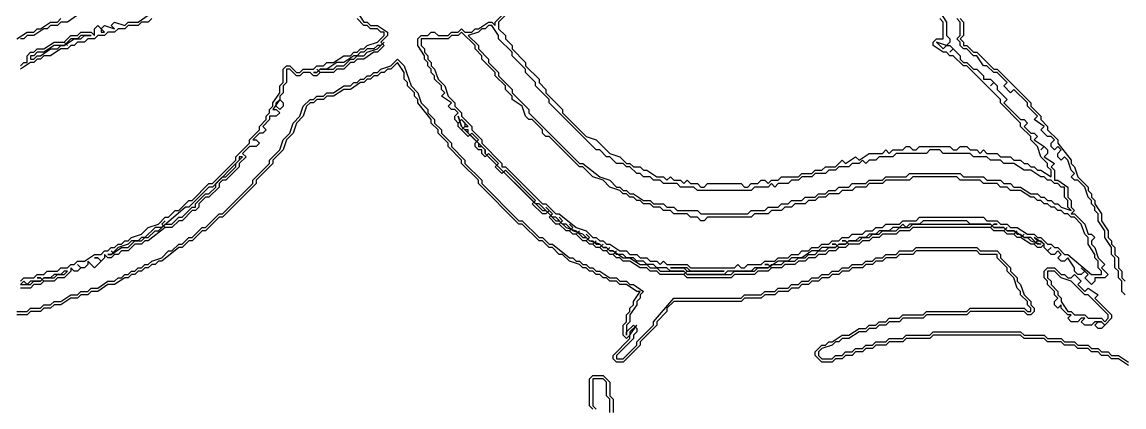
# Model space of a CAD drawing. Header units: millimetres. Extents: x 2 to 58.7, y 4.1 to 84.
# Drawn here: x 19.91 to 39.73, y 36.28 to 43.21 of the extents above; entities that cross this region are included whole.
import ezdxf

# ---------------------------------------------------------------- set-up
doc = ezdxf.new("R2010")
doc.units = ezdxf.units.MM
for name, color, linetype, true_color in [('FILL_BLUE', 5, 'Continuous', 0x196fc6), ('FILL_HAIR', 4, 'Continuous', 0x905530), ('FILL_WHITE', 3, 'Continuous', 0xf5f3f0), ('RAISED_METAL', 6, 'Continuous', 0xa7a7a7)]:
    doc.layers.add(name, color=color, linetype=linetype, true_color=true_color)

msp = doc.modelspace()

# ---------------------------------------------------------------- linework, layer by layer
at = {"layer": 'FILL_BLUE'}
for points in [[(19.877, 38.545), (19.937, 38.606), (20.119, 38.606), (20.18, 38.667), (20.301, 38.667), (20.361, 38.727), (20.543, 38.727), (20.604, 38.788), (20.725, 38.788), (20.786, 38.848), (20.846, 38.848), (20.907, 38.909), (21.028, 38.909), (21.21, 39.03), (21.331, 39.03), (21.392, 39.091), (21.452, 39.091), (21.513, 39.152), (21.573, 39.152), (21.634, 39.212), (21.695, 39.212), (21.755, 39.273), (21.816, 39.273), (21.876, 39.333), (22.058, 39.394), (22.179, 39.515), (22.361, 39.576), (22.482, 39.697), (22.543, 39.697), (22.664, 39.818), (22.725, 39.818), (22.907, 40), (22.967, 40), (23.27, 40.303), (23.331, 40.303), (23.755, 40.727), (23.755, 40.788), (23.997, 41.03), (23.997, 41.091), (24.179, 41.273), (24.179, 41.333), (24.3, 41.455), (24.3, 41.515), (24.361, 41.576), (24.361, 41.636), (24.421, 41.697), (24.421, 41.758), (24.543, 41.939), (24.543, 42.061), (24.603, 42.121), (24.603, 42.364), (24.664, 42.424), (24.724, 42.424), (24.846, 42.303), (24.906, 42.303), (24.967, 42.364), (25.149, 42.364), (25.209, 42.424), (25.33, 42.424), (25.391, 42.485), (25.512, 42.485), (25.694, 42.606), (25.815, 42.606), (25.876, 42.667), (25.936, 42.667), (25.997, 42.727), (26.058, 42.727), (26.118, 42.788), (26.3, 42.848), (26.421, 42.97), (26.421, 43.03), (26.361, 43.03), (26.3, 43.091), (26.179, 43.091), (26.118, 43.152), (26.058, 43.152), (25.936, 43.273)], [(22.24, 43.273), (22.179, 43.212), (22.058, 43.212), (21.998, 43.152), (21.816, 43.152), (21.755, 43.091), (21.634, 43.091), (21.573, 43.03), (21.452, 43.03), (21.392, 42.97), (21.27, 42.97), (21.21, 42.909), (21.089, 42.909), (21.028, 42.848), (20.907, 42.848), (20.846, 42.788), (20.786, 42.788), (20.725, 42.727), (20.604, 42.727), (20.422, 42.606), (20.301, 42.606), (20.24, 42.545), (20.18, 42.545), (20.119, 42.485), (20.058, 42.485), (19.877, 42.364)], [(28.603, 43.333), (28.482, 43.212), (28.482, 43.091), (28.603, 42.97), (28.603, 42.909), (28.724, 42.788), (28.724, 42.727), (28.966, 42.485), (28.966, 42.424), (29.209, 42.182), (29.209, 42.121), (29.33, 42), (29.33, 41.939), (29.633, 41.636), (29.633, 41.576), (30.057, 41.152), (30.239, 41.091), (30.481, 40.848), (30.663, 40.788), (30.784, 40.667), (30.845, 40.667), (30.906, 40.606), (31.027, 40.606), (31.087, 40.545), (31.148, 40.545), (31.33, 40.424), (31.451, 40.424), (31.511, 40.364), (31.572, 40.424), (31.633, 40.364), (31.754, 40.364), (31.814, 40.303), (31.875, 40.364), (31.936, 40.303), (32.057, 40.303), (32.117, 40.242), (32.178, 40.242), (32.239, 40.303), (32.845, 40.303), (32.905, 40.242), (32.966, 40.242), (33.026, 40.303), (33.148, 40.303), (33.208, 40.364), (33.269, 40.364), (33.329, 40.303), (33.39, 40.364), (33.511, 40.364), (33.572, 40.424), (33.875, 40.424), (33.935, 40.485), (34.117, 40.485), (34.178, 40.545), (34.299, 40.545), (34.36, 40.606), (34.541, 40.606), (34.663, 40.727), (34.723, 40.667), (34.905, 40.788), (34.966, 40.727), (35.147, 40.848), (35.39, 40.848), (35.45, 40.909), (35.511, 40.848), (35.572, 40.909), (35.753, 40.909), (35.814, 40.97), (35.875, 40.97), (35.935, 40.909), (35.996, 40.909), (36.056, 40.97), (36.602, 40.97), (36.662, 40.909), (36.723, 40.909), (36.784, 40.97), (36.905, 40.97), (36.965, 40.909), (37.087, 40.909), (37.147, 40.848), (37.208, 40.909), (37.268, 40.848), (37.45, 40.848), (37.511, 40.788), (37.693, 40.788), (37.753, 40.727), (37.874, 40.727), (37.935, 40.667), (37.996, 40.667), (38.056, 40.606), (38.117, 40.606), (38.177, 40.545), (38.238, 40.545), (38.42, 40.424), (38.42, 40.545), (38.359, 40.606), (38.359, 40.667), (38.238, 40.788), (38.177, 40.97), (38.056, 41.091), (38.056, 41.152), (37.874, 41.333), (37.874, 41.394), (37.511, 41.758), (37.511, 41.818), (36.905, 42.424), (36.844, 42.424), (36.662, 42.606), (36.602, 42.606), (36.541, 42.667), (36.481, 42.667), (36.299, 42.788), (36.299, 42.848), (36.359, 42.909), (36.481, 42.909), (36.481, 43.212), (36.42, 43.273)]]:
    msp.add_lwpolyline(points, dxfattribs=at)
for points in [[(27.088, 42.909), (27.088, 42.788), (27.148, 42.727), (27.148, 42.667), (27.209, 42.606), (27.209, 42.545), (27.27, 42.485), (27.27, 42.424), (27.33, 42.364), (27.391, 42.182), (27.512, 42.061), (27.573, 41.879), (27.694, 41.758), (27.694, 41.697), (27.815, 41.576), (27.815, 41.515), (27.997, 41.333), (27.997, 41.273), (28.179, 41.091), (28.179, 41.03), (28.542, 40.667), (28.542, 40.606), (28.603, 40.606), (29.269, 39.939), (29.33, 39.939), (29.512, 39.758), (29.572, 39.758), (29.875, 39.515), (30.057, 39.455), (30.178, 39.333), (30.239, 39.333), (30.3, 39.273), (30.36, 39.273), (30.421, 39.212), (30.481, 39.212), (30.663, 39.091), (30.784, 39.091), (30.845, 39.03), (30.966, 39.03), (31.027, 38.97), (31.148, 38.97), (31.209, 38.909), (31.33, 38.909), (31.39, 38.848), (31.451, 38.909), (31.511, 38.848), (31.875, 38.848), (31.936, 38.788), (32.723, 38.788), (32.784, 38.848), (32.845, 38.788), (32.905, 38.788), (32.966, 38.848), (33.208, 38.848), (33.269, 38.909), (33.451, 38.909), (33.511, 38.97), (33.693, 38.97), (33.754, 39.03), (33.875, 39.03), (33.935, 39.091), (34.057, 39.091), (34.117, 39.152), (34.238, 39.152), (34.299, 39.212), (34.42, 39.212), (34.481, 39.273), (34.602, 39.273), (34.663, 39.333), (34.784, 39.333), (34.844, 39.394), (35.026, 39.394), (35.087, 39.455), (35.208, 39.455), (35.269, 39.515), (35.39, 39.515), (35.45, 39.576), (35.693, 39.576), (35.753, 39.636), (35.996, 39.636), (36.056, 39.697), (37.208, 39.697), (37.268, 39.636), (37.45, 39.636), (37.511, 39.576), (37.632, 39.576), (37.693, 39.515), (37.814, 39.515), (37.996, 39.394), (38.117, 39.394), (38.177, 39.333), (38.238, 39.333), (38.359, 39.212), (38.42, 39.212), (38.48, 39.152), (38.541, 39.152), (38.662, 39.03), (38.723, 39.03), (39.147, 38.667), (39.329, 38.667), (39.329, 38.727), (39.268, 38.788), (39.268, 38.909), (39.207, 38.97), (39.207, 39.03), (39.086, 39.212), (39.086, 39.333), (39.026, 39.394), (38.965, 39.576), (38.844, 39.697), (38.783, 39.697), (38.723, 39.758), (38.662, 39.758), (38.601, 39.818), (38.541, 39.818), (38.48, 39.879), (38.42, 39.879), (38.359, 39.939), (38.299, 39.939), (38.238, 40), (38.177, 40), (38.117, 40.061), (38.056, 40.061), (37.874, 40.182), (37.693, 40.182), (37.632, 40.242), (37.511, 40.242), (37.45, 40.303), (37.208, 40.303), (37.147, 40.364), (36.784, 40.364), (36.723, 40.424), (35.935, 40.424), (35.875, 40.364), (35.45, 40.364), (35.39, 40.303), (35.147, 40.303), (35.087, 40.242), (34.905, 40.242), (34.844, 40.182), (34.663, 40.182), (34.602, 40.121), (34.42, 40.121), (34.36, 40.061), (34.238, 40.061), (34.178, 40), (34.057, 40), (33.996, 39.939), (33.814, 39.939), (33.754, 39.879), (33.632, 39.879), (33.572, 39.818), (33.39, 39.818), (33.329, 39.758), (33.087, 39.758), (33.026, 39.697), (32.239, 39.697), (32.178, 39.636), (32.117, 39.636), (32.057, 39.697), (31.936, 39.697), (31.875, 39.758), (31.633, 39.758), (31.572, 39.818), (31.451, 39.818), (31.39, 39.879), (31.269, 39.879), (31.209, 39.939), (31.087, 39.939), (31.027, 40), (30.966, 40), (30.906, 40.061), (30.845, 40.061), (30.784, 40.121), (30.724, 40.121), (30.663, 40.182), (30.481, 40.242), (30.36, 40.364), (30.178, 40.424), (29.997, 40.606), (29.936, 40.606), (29.391, 41.152), (29.33, 41.152), (29.269, 41.212), (29.269, 41.273), (29.088, 41.455), (29.027, 41.455), (28.966, 41.515), (28.906, 41.697), (28.724, 41.818), (28.724, 41.879), (28.603, 42), (28.603, 42.061), (28.421, 42.242), (28.421, 42.303), (28.179, 42.545), (28.179, 42.606), (28.057, 42.727), (28.057, 42.788), (27.815, 43.03), (27.754, 42.97), (27.633, 42.97), (27.573, 42.909)], [(38.359, 38.727), (38.359, 38.606), (38.42, 38.545), (38.42, 38.485), (38.541, 38.364), (38.541, 38.303), (38.601, 38.242), (38.601, 38.182), (38.723, 38), (38.783, 38), (38.844, 37.939), (39.026, 37.939), (39.086, 37.879), (39.329, 37.879), (39.389, 37.818), (39.45, 37.879), (39.45, 37.939), (39.086, 38.303), (39.026, 38.303), (38.783, 38.545), (38.601, 38.606), (38.48, 38.727)]]:
    msp.add_lwpolyline(points, close=True, dxfattribs=at)
at = {"layer": 'FILL_HAIR'}
msp.add_lwpolyline([(36.784, 43.273), (36.844, 43.212), (36.844, 42.97), (36.784, 42.909), (36.844, 42.848), (36.844, 42.788), (36.905, 42.788), (37.026, 42.667), (37.087, 42.667), (37.39, 42.364), (37.45, 42.364), (38.056, 41.758), (38.056, 41.697), (38.238, 41.515), (38.238, 41.455), (38.359, 41.333), (38.359, 41.273), (38.541, 41.091), (38.541, 41.03), (38.783, 40.727), (38.783, 40.667), (38.844, 40.606), (38.904, 40.424), (39.086, 40.242), (39.086, 40.182), (39.147, 40.121), (39.147, 40.061), (39.207, 40), (39.207, 39.939), (39.329, 39.758), (39.329, 39.636), (39.45, 39.455), (39.45, 39.333), (39.51, 39.273), (39.51, 39.212), (39.571, 39.152), (39.571, 39.03), (39.632, 38.97), (39.632, 38.788), (39.692, 38.727), (39.692, 38.606), (39.753, 38.545)], dxfattribs=at)
at = {"layer": 'FILL_WHITE'}
for points in [[(19.816, 42.909), (19.998, 43.03), (20.119, 43.03), (20.18, 43.091), (20.24, 43.091), (20.422, 43.212), (20.543, 43.212), (20.604, 43.273)], [(39.813, 37.03), (39.632, 37.152), (39.51, 37.152), (39.45, 37.212), (39.329, 37.212), (39.268, 37.273), (39.147, 37.273), (39.086, 37.333), (38.904, 37.333), (38.844, 37.394), (38.662, 37.394), (38.601, 37.455), (38.359, 37.455), (38.299, 37.515), (37.935, 37.515), (37.874, 37.576), (36.299, 37.576), (36.238, 37.515), (35.814, 37.515), (35.753, 37.455), (35.511, 37.455), (35.45, 37.394), (35.269, 37.394), (35.208, 37.333), (35.087, 37.333), (35.026, 37.273), (34.905, 37.273), (34.844, 37.212), (34.723, 37.212), (34.663, 37.152), (34.541, 37.152), (34.481, 37.091), (34.299, 37.091), (34.178, 37.212), (34.178, 37.273), (34.299, 37.394), (34.36, 37.394), (34.42, 37.455), (34.481, 37.455), (34.663, 37.576), (34.784, 37.576), (34.966, 37.697), (35.087, 37.697), (35.147, 37.758), (35.269, 37.758), (35.329, 37.818), (35.45, 37.818), (35.511, 37.879), (35.693, 37.879), (35.753, 37.939), (36.117, 37.939), (36.178, 38), (36.905, 38), (36.965, 38.061), (37.935, 38.061), (37.996, 38), (38.056, 38), (38.056, 38.061), (37.996, 38.121), (37.996, 38.182), (37.874, 38.303), (37.874, 38.364), (37.814, 38.424), (37.753, 38.606), (37.632, 38.727), (37.632, 38.788), (37.45, 38.97), (37.45, 39.03), (37.147, 39.03), (37.087, 39.091), (35.996, 39.091), (35.935, 39.03), (35.693, 39.03), (35.632, 38.97), (35.45, 38.97), (35.39, 38.909), (35.269, 38.909), (35.208, 38.848), (35.087, 38.848), (35.026, 38.788), (34.844, 38.788), (34.784, 38.727), (34.663, 38.727), (34.602, 38.667), (34.481, 38.667), (34.42, 38.606), (34.299, 38.606), (34.238, 38.545), (34.117, 38.545), (34.057, 38.485), (33.935, 38.485), (33.875, 38.424), (33.754, 38.424), (33.693, 38.364), (33.511, 38.364), (33.451, 38.303), (33.269, 38.303), (33.208, 38.242), (32.905, 38.242), (32.845, 38.182), (31.633, 38.182), (31.511, 38.061), (31.511, 38), (31.33, 37.818), (31.33, 37.758), (31.027, 37.455), (31.027, 37.394), (30.724, 37.091), (30.603, 37.091), (30.542, 37.152), (30.542, 37.212), (30.845, 37.515), (30.845, 37.576), (30.966, 37.758), (30.845, 37.636), (30.845, 37.576), (30.784, 37.515), (30.724, 37.576), (30.724, 37.758), (30.784, 37.818), (30.784, 37.939), (30.845, 38), (30.845, 38.061), (30.906, 38.121), (30.906, 38.182), (31.027, 38.364), (30.966, 38.364), (30.784, 38.485), (30.663, 38.485), (30.603, 38.545), (30.481, 38.545), (30.421, 38.606), (30.36, 38.606), (30.3, 38.667), (30.239, 38.667), (30.178, 38.727), (30.118, 38.727), (30.057, 38.788), (29.997, 38.788), (29.936, 38.848), (29.754, 38.909), (29.633, 39.03), (29.572, 39.03), (29.451, 39.152), (29.391, 39.152), (29.269, 39.273), (29.209, 39.273), (28.906, 39.576), (28.845, 39.576), (28.118, 40.303), (28.118, 40.364), (27.815, 40.667), (27.815, 40.727), (27.573, 40.97), (27.573, 41.03), (27.391, 41.212), (27.391, 41.273), (27.27, 41.394), (27.27, 41.455), (27.027, 41.758), (27.027, 41.818), (26.967, 41.879), (26.967, 41.939), (26.845, 42.061), (26.845, 42.121), (26.785, 42.182), (26.785, 42.303), (26.664, 42.485), (26.542, 42.364), (26.482, 42.364), (26.421, 42.303), (26.361, 42.303), (26.3, 42.242), (26.239, 42.242), (26.179, 42.182), (26.118, 42.182), (26.058, 42.121), (25.997, 42.121), (25.815, 42), (25.694, 42), (25.512, 41.879), (25.391, 41.879), (25.33, 41.818), (25.209, 41.818), (25.149, 41.758), (25.088, 41.758), (25.027, 41.697), (24.967, 41.515), (24.846, 41.394), (24.785, 41.212), (24.664, 41.091), (24.603, 40.909), (24.421, 40.727), (24.421, 40.667), (24.119, 40.364), (24.119, 40.303), (23.513, 39.697), (23.452, 39.697), (23.21, 39.455), (23.149, 39.455), (22.967, 39.273), (22.907, 39.273), (22.785, 39.152), (22.725, 39.152), (22.422, 38.909), (22.361, 38.909), (22.301, 38.848), (22.24, 38.848), (22.179, 38.788), (22.119, 38.788), (22.058, 38.727), (21.998, 38.727), (21.937, 38.667), (21.876, 38.667), (21.816, 38.606), (21.755, 38.606), (21.573, 38.485), (21.452, 38.485), (21.27, 38.364), (21.149, 38.364), (21.089, 38.303), (20.967, 38.303), (20.907, 38.242), (20.786, 38.242), (20.604, 38.121), (20.483, 38.121), (20.422, 38.061), (20.301, 38.061), (20.24, 38), (20.058, 38), (19.998, 37.939), (19.816, 37.939)], [(19.877, 38.485), (20.058, 38.485), (20.119, 38.545), (20.24, 38.545), (20.301, 38.606), (20.483, 38.606), (20.543, 38.667), (20.664, 38.667), (20.725, 38.727), (20.664, 38.727), (20.604, 38.667), (20.483, 38.667), (20.422, 38.606), (20.301, 38.606), (20.24, 38.545), (20.058, 38.545), (19.998, 38.485), (19.937, 38.545), (19.877, 38.485)], [(30.178, 36.242), (30.118, 36.303), (30.118, 36.788), (30.178, 36.848), (30.36, 36.848), (30.481, 36.727), (30.481, 36.485), (30.542, 36.424), (30.542, 36.182)]]:
    msp.add_lwpolyline(points, dxfattribs=at)
for points in [[(27.936, 42.97), (28.118, 42.788), (28.118, 42.727), (28.3, 42.545), (28.3, 42.485), (28.482, 42.303), (28.482, 42.242), (28.724, 42), (28.724, 41.939), (29.027, 41.636), (29.027, 41.576), (29.936, 40.667), (29.997, 40.667), (30.3, 40.424), (30.481, 40.364), (30.603, 40.242), (30.663, 40.242), (30.724, 40.182), (30.784, 40.182), (30.845, 40.121), (30.906, 40.121), (31.087, 40), (31.209, 40), (31.269, 39.939), (31.451, 39.939), (31.511, 39.879), (31.633, 39.879), (31.693, 39.818), (32.057, 39.818), (32.117, 39.758), (32.966, 39.758), (33.026, 39.818), (33.269, 39.818), (33.329, 39.879), (33.511, 39.879), (33.572, 39.939), (33.693, 39.939), (33.754, 40), (33.935, 40), (33.996, 40.061), (34.178, 40.061), (34.238, 40.121), (34.36, 40.121), (34.42, 40.182), (34.541, 40.182), (34.602, 40.242), (34.784, 40.242), (34.844, 40.303), (35.087, 40.303), (35.147, 40.364), (35.39, 40.364), (35.45, 40.424), (35.814, 40.424), (35.875, 40.485), (36.784, 40.485), (36.844, 40.424), (37.208, 40.424), (37.268, 40.364), (37.511, 40.364), (37.571, 40.303), (37.693, 40.303), (37.753, 40.242), (37.874, 40.242), (38.056, 40.121), (38.177, 40.121), (38.238, 40.061), (38.299, 40.061), (38.359, 40), (38.42, 40), (38.48, 39.939), (38.541, 39.939), (38.601, 39.879), (38.783, 39.818), (38.723, 39.879), (38.723, 40), (38.662, 40.061), (38.662, 40.242), (38.601, 40.242), (38.541, 40.303), (38.48, 40.303), (38.42, 40.364), (38.359, 40.364), (38.299, 40.424), (38.238, 40.424), (38.056, 40.545), (37.935, 40.545), (37.753, 40.667), (37.571, 40.667), (37.511, 40.727), (37.329, 40.727), (37.268, 40.788), (37.026, 40.788), (36.965, 40.848), (36.481, 40.848), (36.42, 40.909), (36.238, 40.909), (36.178, 40.848), (35.632, 40.848), (35.572, 40.788), (35.329, 40.788), (35.269, 40.727), (35.147, 40.727), (35.087, 40.667), (35.026, 40.727), (34.966, 40.667), (34.844, 40.667), (34.784, 40.606), (34.602, 40.606), (34.541, 40.545), (34.42, 40.545), (34.36, 40.485), (34.178, 40.485), (34.117, 40.424), (33.935, 40.424), (33.875, 40.364), (33.754, 40.364), (33.693, 40.303), (33.511, 40.303), (33.451, 40.242), (33.39, 40.303), (33.329, 40.242), (33.087, 40.242), (33.026, 40.182), (32.057, 40.182), (31.996, 40.242), (31.754, 40.242), (31.693, 40.303), (31.451, 40.303), (31.39, 40.364), (31.269, 40.364), (31.209, 40.424), (31.087, 40.424), (31.027, 40.485), (30.966, 40.485), (30.845, 40.606), (30.784, 40.606), (30.724, 40.667), (30.603, 40.667), (30.481, 40.788), (30.421, 40.788), (30.3, 40.909), (30.239, 40.909), (29.391, 41.758), (29.391, 41.818), (29.148, 42.061), (29.148, 42.121), (28.966, 42.303), (28.966, 42.364), (28.724, 42.606), (28.724, 42.667), (28.482, 42.909), (28.482, 42.97), (28.36, 43.152), (28.3, 43.152), (28.239, 43.091), (28.179, 43.091), (28.118, 43.03)], [(21.149, 42.97), (20.967, 42.97), (20.907, 42.909), (20.786, 42.909), (20.664, 42.788), (20.483, 42.788), (20.301, 42.667), (20.18, 42.667), (20.119, 42.606), (20.058, 42.606), (20.058, 42.545), (20.119, 42.545), (20.18, 42.606), (20.24, 42.606), (20.422, 42.727), (20.543, 42.727), (20.604, 42.788), (20.664, 42.788), (20.846, 42.909), (20.967, 42.909), (21.028, 42.97)], [(26.421, 42.848), (26.361, 42.788), (26.3, 42.788), (26.239, 42.727), (26.118, 42.727), (26.058, 42.667), (25.997, 42.667), (25.936, 42.606), (25.876, 42.606), (25.694, 42.485), (25.573, 42.485), (25.391, 42.364), (25.27, 42.364), (25.209, 42.303), (25.149, 42.303), (25.209, 42.303), (25.27, 42.364), (25.512, 42.364), (25.573, 42.424), (25.694, 42.424), (25.815, 42.545), (25.876, 42.545), (25.936, 42.606), (26.058, 42.606), (26.118, 42.667), (26.3, 42.727)], [(27.754, 41.515), (27.815, 41.333), (28.118, 41.03), (28.118, 40.97), (28.179, 40.97), (28.239, 40.909), (28.239, 40.848), (29.269, 39.818), (29.33, 39.818), (29.512, 39.636), (29.572, 39.636), (29.694, 39.515), (29.875, 39.455), (29.997, 39.333), (30.057, 39.333), (30.118, 39.273), (30.178, 39.273), (30.239, 39.212), (30.3, 39.212), (30.36, 39.152), (30.421, 39.152), (30.481, 39.091), (30.542, 39.091), (30.724, 38.97), (30.845, 38.97), (31.027, 38.848), (31.148, 38.848), (31.209, 38.788), (31.33, 38.788), (31.39, 38.727), (31.814, 38.727), (31.875, 38.667), (32.663, 38.667), (32.723, 38.727), (33.087, 38.727), (33.148, 38.788), (33.329, 38.788), (33.39, 38.848), (33.572, 38.848), (33.632, 38.909), (33.814, 38.909), (33.875, 38.97), (33.996, 38.97), (34.057, 39.03), (34.178, 39.03), (34.238, 39.091), (34.36, 39.091), (34.42, 39.152), (34.541, 39.152), (34.602, 39.212), (34.723, 39.212), (34.784, 39.273), (34.966, 39.273), (35.026, 39.333), (35.147, 39.333), (35.208, 39.394), (35.329, 39.394), (35.39, 39.455), (35.632, 39.455), (35.693, 39.515), (35.875, 39.515), (35.935, 39.576), (37.329, 39.576), (37.39, 39.515), (37.571, 39.515), (37.632, 39.455), (37.753, 39.455), (37.814, 39.394), (37.874, 39.394), (37.935, 39.333), (37.996, 39.333), (38.056, 39.273), (38.238, 39.212), (38.177, 39.212), (38.056, 39.333), (37.935, 39.333), (37.753, 39.455), (37.632, 39.455), (37.571, 39.515), (37.39, 39.515), (37.329, 39.576), (36.965, 39.576), (36.905, 39.636), (36.117, 39.636), (36.056, 39.576), (35.875, 39.576), (35.814, 39.515), (35.753, 39.576), (35.693, 39.515), (35.572, 39.515), (35.511, 39.455), (35.329, 39.455), (35.269, 39.394), (35.147, 39.394), (35.087, 39.333), (34.966, 39.333), (34.905, 39.273), (34.784, 39.273), (34.723, 39.212), (34.602, 39.212), (34.541, 39.152), (34.299, 39.152), (34.238, 39.091), (34.117, 39.091), (33.935, 38.97), (33.754, 38.97), (33.693, 38.909), (33.511, 38.909), (33.329, 38.788), (33.087, 38.788), (33.026, 38.727), (32.602, 38.727), (32.542, 38.667), (31.875, 38.667), (31.814, 38.727), (31.572, 38.727), (31.511, 38.788), (31.33, 38.788), (31.269, 38.848), (31.148, 38.848), (31.087, 38.909), (30.966, 38.909), (30.906, 38.97), (30.784, 38.97), (30.724, 39.03), (30.603, 39.03), (30.542, 39.091), (30.481, 39.091), (30.421, 39.152), (30.36, 39.152), (30.3, 39.212), (30.118, 39.273), (29.997, 39.394), (29.815, 39.455), (29.694, 39.576), (29.633, 39.576), (29.512, 39.697), (29.451, 39.697), (29.209, 39.939), (29.148, 39.939), (28.239, 40.848), (28.239, 40.909), (27.936, 41.212), (27.936, 41.273), (27.876, 41.273), (27.815, 41.333)], [(23.876, 40.788), (23.816, 40.788), (23.816, 40.727), (23.331, 40.242), (23.27, 40.242), (22.907, 39.879), (22.846, 39.879), (22.422, 39.515), (22.301, 39.515), (22.119, 39.333), (22.058, 39.333), (21.998, 39.273), (21.876, 39.273), (21.816, 39.212), (21.634, 39.152), (21.513, 39.03), (21.452, 39.03), (21.513, 39.03), (21.695, 39.152), (21.816, 39.152), (21.937, 39.273), (22.058, 39.273), (22.119, 39.333), (22.179, 39.333), (22.301, 39.455), (22.361, 39.455), (22.482, 39.576), (22.604, 39.576), (22.725, 39.697), (22.785, 39.697), (22.967, 39.879), (23.028, 39.879), (23.028, 39.939), (23.21, 40.121), (23.27, 40.121), (23.391, 40.242), (23.391, 40.303), (23.513, 40.424), (23.573, 40.424), (23.755, 40.606), (23.755, 40.667)]]:
    msp.add_lwpolyline(points, close=True, dxfattribs=at)
at = {"layer": 'RAISED_METAL'}
for points in [[(25.936, 43.394), (26.058, 43.212), (26.118, 43.212), (26.179, 43.152), (26.3, 43.152), (26.482, 43.03), (26.482, 42.97), (26.361, 42.848), (26.421, 42.788), (26.3, 42.667), (26.239, 42.667), (26.058, 42.545), (25.936, 42.545), (25.876, 42.485), (25.815, 42.485), (25.694, 42.364), (25.573, 42.364), (25.512, 42.303), (25.27, 42.303), (25.209, 42.364), (25.27, 42.303), (25.209, 42.242), (25.149, 42.242), (25.088, 42.303), (24.967, 42.303), (24.906, 42.242), (24.846, 42.242), (24.724, 42.364), (24.664, 42.364), (24.664, 42.121), (24.603, 42.061), (24.603, 41.939), (24.543, 41.879), (24.543, 41.818), (24.421, 41.636), (24.482, 41.636), (24.543, 41.576), (24.482, 41.515), (24.361, 41.515), (24.361, 41.455), (24.24, 41.333), (24.3, 41.273), (24.24, 41.212), (24.179, 41.212), (24.058, 41.091), (24.119, 41.091), (24.179, 41.03), (24.119, 40.97), (23.997, 40.97), (23.876, 40.848), (23.937, 40.788), (23.816, 40.667), (23.816, 40.606), (23.573, 40.364), (23.513, 40.364), (23.452, 40.303), (23.452, 40.242), (23.27, 40.061), (23.21, 40.061), (23.088, 39.939), (23.088, 39.879), (23.028, 39.818), (22.967, 39.818), (22.785, 39.636), (22.725, 39.636), (22.604, 39.515), (22.482, 39.515), (22.422, 39.576), (22.482, 39.636), (22.422, 39.576), (22.482, 39.515), (22.179, 39.273), (22.119, 39.273), (22.058, 39.212), (21.937, 39.212), (21.816, 39.091), (21.695, 39.091), (21.634, 39.03), (21.573, 39.03), (21.513, 39.091), (21.573, 39.03), (21.513, 38.97), (21.452, 38.97), (21.392, 39.03), (21.392, 38.97), (21.331, 38.909), (21.27, 38.97), (21.21, 38.97), (21.27, 38.97), (21.331, 38.909), (21.21, 38.788), (21.089, 38.909), (21.089, 38.848), (21.028, 38.788), (20.967, 38.788), (20.907, 38.848), (20.967, 38.788), (20.907, 38.727), (20.846, 38.727), (20.786, 38.788), (20.786, 38.727), (20.664, 38.606), (20.543, 38.606), (20.483, 38.545), (20.301, 38.545), (20.24, 38.606), (20.18, 38.606), (20.24, 38.606), (20.301, 38.545), (20.24, 38.485), (20.119, 38.485), (20.058, 38.424), (19.877, 38.424)], [(19.877, 42.424), (19.937, 42.485), (19.998, 42.485), (19.998, 42.606), (20.058, 42.667), (20.119, 42.667), (20.18, 42.727), (20.301, 42.727), (20.483, 42.848), (20.664, 42.848), (20.725, 42.788), (20.664, 42.848), (20.786, 42.97), (20.907, 42.97), (20.967, 43.03), (21.149, 43.03), (21.21, 42.97), (21.21, 43.091), (21.27, 43.152), (21.331, 43.091), (21.331, 43.03), (21.392, 43.03), (21.331, 43.091), (21.392, 43.152), (21.573, 43.091), (21.513, 43.152), (21.573, 43.212), (21.755, 43.152), (21.816, 43.212), (21.998, 43.212), (22.179, 43.333)], [(20.907, 43.333), (20.725, 43.212), (20.604, 43.212), (20.543, 43.152), (20.422, 43.152), (20.361, 43.091), (20.301, 43.091), (20.119, 42.97), (19.998, 42.97), (19.937, 42.909), (19.877, 42.909)], [(36.42, 43.394), (36.541, 43.212), (36.541, 42.97), (36.602, 42.909), (36.602, 42.848), (36.541, 42.788), (36.359, 42.848), (36.481, 42.727), (36.541, 42.788), (36.602, 42.788), (36.662, 42.727), (36.602, 42.667), (36.662, 42.727), (36.784, 42.606), (36.784, 42.545), (36.844, 42.485), (36.905, 42.485), (37.026, 42.364), (37.087, 42.364), (37.208, 42.242), (37.208, 42.182), (37.329, 42.182), (37.39, 42.121), (37.329, 42.061), (37.39, 42.121), (37.45, 42.061), (37.45, 42), (37.632, 41.818), (37.571, 41.758), (37.874, 41.455), (37.935, 41.455), (37.996, 41.394), (37.935, 41.333), (38.056, 41.212), (38.117, 41.212), (38.177, 41.152), (38.117, 41.091), (38.299, 40.97), (38.238, 40.909), (38.299, 40.97), (38.359, 40.909), (38.359, 40.848), (38.299, 40.788), (38.48, 40.667), (38.42, 40.606), (38.48, 40.545), (38.48, 40.364), (38.541, 40.364), (38.723, 40.242), (38.723, 40.061), (38.783, 40), (38.783, 39.879), (38.844, 39.818), (38.783, 39.758), (38.844, 39.758), (39.026, 39.576), (39.086, 39.394), (39.147, 39.394), (39.207, 39.333), (39.147, 39.273), (39.147, 39.212), (39.207, 39.152), (39.268, 38.97), (39.389, 38.848), (39.329, 38.788), (39.45, 38.667), (39.389, 38.606), (39.207, 38.606), (39.207, 38.545), (39.147, 38.485), (39.026, 38.606), (39.086, 38.667), (38.965, 38.788), (39.026, 38.727), (38.965, 38.667), (38.904, 38.667), (38.844, 38.727), (38.844, 38.788), (38.723, 38.97), (38.662, 38.909), (38.601, 38.909), (38.541, 38.97), (38.601, 39.03), (38.541, 39.091), (38.48, 39.03), (38.42, 39.03), (38.359, 39.091), (38.42, 39.152), (38.359, 39.091), (38.299, 39.152), (38.299, 39.212), (38.117, 39.333), (38.177, 39.273), (38.117, 39.212), (38.056, 39.212), (37.874, 39.333), (37.935, 39.394), (37.874, 39.333), (37.814, 39.333), (37.753, 39.394), (37.814, 39.455), (37.753, 39.394), (37.632, 39.394), (37.571, 39.455), (37.632, 39.515), (37.571, 39.455), (37.39, 39.455), (37.329, 39.515), (37.39, 39.576), (37.45, 39.576), (37.39, 39.576), (37.329, 39.515), (35.935, 39.515), (35.875, 39.455), (35.693, 39.455), (35.632, 39.394), (35.39, 39.394), (35.329, 39.333), (35.208, 39.333), (35.147, 39.273), (35.026, 39.273), (34.966, 39.212), (34.784, 39.212), (34.723, 39.273), (34.663, 39.273), (34.723, 39.273), (34.784, 39.212), (34.723, 39.152), (34.602, 39.152), (34.541, 39.212), (34.481, 39.212), (34.541, 39.212), (34.602, 39.152), (34.541, 39.091), (34.42, 39.091), (34.36, 39.03), (34.238, 39.03), (34.178, 38.97), (34.057, 38.97), (33.996, 38.909), (33.875, 38.909), (33.814, 38.848), (33.632, 38.848), (33.572, 38.788), (33.39, 38.788), (33.329, 38.848), (33.269, 38.848), (33.329, 38.848), (33.39, 38.788), (33.329, 38.727), (33.148, 38.727), (33.087, 38.667), (32.723, 38.667), (32.663, 38.606), (31.875, 38.606), (31.814, 38.667), (31.875, 38.727), (32.542, 38.727), (31.936, 38.727), (31.875, 38.788), (31.572, 38.788), (31.814, 38.788), (31.875, 38.727), (31.814, 38.667), (31.39, 38.667), (31.33, 38.727), (31.209, 38.727), (31.148, 38.788), (31.027, 38.788), (30.845, 38.909), (30.724, 38.909), (30.663, 38.97), (30.603, 38.97), (30.542, 39.03), (30.603, 39.091), (30.542, 39.03), (30.481, 39.03), (30.421, 39.091), (30.481, 39.152), (30.421, 39.091), (30.36, 39.091), (30.3, 39.152), (30.36, 39.212), (30.3, 39.152), (30.239, 39.152), (30.178, 39.212), (30.239, 39.273), (30.178, 39.212), (30.118, 39.212), (30.057, 39.273), (30.118, 39.333), (30.057, 39.394), (30.118, 39.333), (30.057, 39.273), (29.997, 39.273), (29.875, 39.394), (29.936, 39.455), (29.875, 39.394), (29.815, 39.394), (29.754, 39.455), (29.815, 39.515), (29.754, 39.576), (29.815, 39.515), (29.754, 39.455), (29.694, 39.455), (29.572, 39.576), (29.633, 39.636), (29.572, 39.697), (29.633, 39.636), (29.572, 39.576), (29.512, 39.576), (29.391, 39.697), (29.451, 39.758), (29.33, 39.879), (29.391, 39.818), (29.33, 39.758), (29.269, 39.758), (29.088, 39.939), (29.148, 40), (28.603, 40.545), (28.542, 40.485), (28.421, 40.606), (28.482, 40.667), (28.3, 40.848), (28.239, 40.788), (28.179, 40.848), (28.179, 40.909), (28.118, 40.909), (28.057, 40.97), (28.057, 41.03), (28.118, 41.091), (27.997, 41.212), (27.936, 41.152), (27.815, 41.273), (27.876, 41.333), (27.936, 41.333), (27.815, 41.455), (27.754, 41.394), (27.694, 41.455), (27.694, 41.515), (27.754, 41.576), (27.694, 41.636), (27.633, 41.636), (27.573, 41.697), (27.633, 41.758), (27.451, 41.879), (27.512, 41.939), (27.451, 42), (27.451, 42.061), (27.33, 42.182), (27.33, 42.242), (27.27, 42.303), (27.27, 42.364), (27.209, 42.424), (27.209, 42.485), (27.148, 42.545), (27.148, 42.606), (27.027, 42.788), (27.027, 42.909), (27.088, 42.97), (27.209, 42.97), (27.27, 43.03), (27.33, 43.03), (27.391, 42.97), (27.573, 42.97), (27.633, 43.03), (27.754, 43.03), (27.815, 43.091), (27.876, 43.03), (27.997, 43.03), (28.057, 43.091), (28.118, 43.091), (28.3, 43.212), (28.36, 43.212), (28.421, 43.152), (28.421, 43.212), (28.603, 43.394)], [(39.753, 38.303), (39.692, 38.364), (39.692, 38.545), (39.632, 38.606), (39.632, 38.727), (39.571, 38.788), (39.571, 38.97), (39.51, 39.03), (39.51, 39.152), (39.389, 39.333), (39.389, 39.455), (39.268, 39.636), (39.268, 39.758), (39.207, 39.818), (39.207, 39.879), (39.147, 39.939), (39.147, 40), (39.086, 40.061), (39.026, 40.242), (38.904, 40.364), (38.844, 40.364), (38.783, 40.424), (38.844, 40.485), (38.783, 40.545), (38.723, 40.727), (38.662, 40.788), (38.601, 40.727), (38.541, 40.788), (38.541, 40.848), (38.601, 40.909), (38.541, 40.97), (38.48, 40.909), (38.42, 40.97), (38.42, 41.03), (38.48, 41.091), (38.42, 41.152), (38.359, 41.152), (38.238, 41.273), (38.299, 41.333), (38.117, 41.455), (38.177, 41.515), (37.996, 41.697), (37.996, 41.758), (37.753, 42), (37.693, 41.939), (37.571, 42.061), (37.632, 42.121), (37.45, 42.303), (37.39, 42.303), (37.268, 42.424), (37.208, 42.424), (37.087, 42.606), (37.026, 42.606), (36.905, 42.727), (36.844, 42.727), (36.784, 42.788), (36.784, 42.848), (36.723, 42.909), (36.784, 42.97), (36.784, 43.212), (36.723, 43.273)], [(19.816, 38), (19.998, 38), (20.058, 38.061), (20.24, 38.061), (20.301, 38.121), (20.422, 38.121), (20.483, 38.182), (20.604, 38.182), (20.786, 38.303), (20.907, 38.303), (20.967, 38.364), (21.089, 38.364), (21.149, 38.424), (21.27, 38.424), (21.452, 38.545), (21.573, 38.545), (21.634, 38.606), (21.695, 38.606), (21.755, 38.667), (21.816, 38.667), (21.876, 38.727), (21.937, 38.727), (21.998, 38.788), (22.058, 38.788), (22.119, 38.848), (22.179, 38.848), (22.24, 38.909), (22.422, 38.97), (22.543, 39.091), (22.604, 39.091), (22.725, 39.212), (22.785, 39.212), (22.907, 39.333), (22.967, 39.333), (23.149, 39.515), (23.21, 39.515), (23.452, 39.758), (23.513, 39.758), (24.058, 40.303), (24.058, 40.364), (24.361, 40.667), (24.361, 40.727), (24.543, 40.909), (24.603, 41.091), (24.724, 41.212), (24.785, 41.394), (24.906, 41.515), (24.967, 41.697), (25.088, 41.818), (25.149, 41.818), (25.209, 41.879), (25.33, 41.879), (25.391, 41.939), (25.512, 41.939), (25.694, 42.061), (25.815, 42.061), (25.876, 42.121), (25.936, 42.121), (25.997, 42.182), (26.058, 42.182), (26.118, 42.242), (26.179, 42.242), (26.239, 42.303), (26.3, 42.303), (26.361, 42.364), (26.542, 42.424), (26.664, 42.545), (26.785, 42.424), (26.906, 42.061), (27.027, 41.939), (27.088, 41.758), (27.209, 41.636), (27.209, 41.576), (27.33, 41.455), (27.33, 41.394), (27.451, 41.273), (27.451, 41.212), (27.633, 41.03), (27.633, 40.97), (27.876, 40.727), (27.876, 40.667), (28.179, 40.364), (28.179, 40.303), (28.845, 39.636), (28.906, 39.636), (29.209, 39.333), (29.269, 39.333), (29.391, 39.212), (29.451, 39.212), (29.754, 38.97), (29.815, 38.97), (29.875, 38.909), (29.936, 38.909), (29.997, 38.848), (30.057, 38.848), (30.118, 38.788), (30.178, 38.788), (30.239, 38.727), (30.3, 38.727), (30.481, 38.606), (30.603, 38.606), (30.663, 38.545), (30.784, 38.545), (30.845, 38.485), (30.906, 38.485), (31.087, 38.364), (31.027, 38.303), (31.027, 38.242), (30.966, 38.182), (30.966, 38.121), (30.845, 37.939), (30.845, 37.818), (30.784, 37.758), (30.784, 37.576), (30.784, 37.636), (30.906, 37.758), (30.966, 37.697), (30.966, 37.636), (30.906, 37.576), (30.906, 37.515), (30.603, 37.212), (30.603, 37.152), (30.724, 37.152), (30.966, 37.394), (30.966, 37.455), (31.269, 37.758), (31.269, 37.818), (31.633, 38.242), (32.845, 38.242), (32.905, 38.303), (33.208, 38.303), (33.269, 38.364), (33.451, 38.364), (33.511, 38.424), (33.693, 38.424), (33.754, 38.485), (33.875, 38.485), (33.935, 38.545), (34.057, 38.545), (34.117, 38.606), (34.238, 38.606), (34.299, 38.667), (34.42, 38.667), (34.481, 38.727), (34.602, 38.727), (34.663, 38.788), (34.784, 38.788), (34.844, 38.848), (35.026, 38.848), (35.087, 38.909), (35.208, 38.909), (35.269, 38.97), (35.39, 38.97), (35.45, 39.03), (35.632, 39.03), (35.693, 39.091), (35.935, 39.091), (35.996, 39.152), (37.087, 39.152), (37.147, 39.091), (37.45, 39.091), (37.511, 39.03), (37.511, 38.97), (37.693, 38.788), (37.693, 38.727), (37.814, 38.606), (37.814, 38.545), (37.874, 38.485), (37.935, 38.303), (38.056, 38.182), (38.056, 38.121), (38.117, 38.061), (38.117, 38), (38.056, 37.939), (37.996, 37.939), (37.935, 38), (36.965, 38), (36.905, 37.939), (36.178, 37.939), (36.117, 37.879), (35.753, 37.879), (35.693, 37.818), (35.511, 37.818), (35.45, 37.758), (35.329, 37.758), (35.269, 37.697), (35.147, 37.697), (35.087, 37.636), (34.966, 37.636), (34.784, 37.515), (34.663, 37.515), (34.602, 37.455), (34.541, 37.455), (34.481, 37.394), (34.299, 37.333), (34.238, 37.273), (34.238, 37.212), (34.299, 37.152), (34.481, 37.152), (34.541, 37.212), (34.663, 37.212), (34.723, 37.273), (34.844, 37.273), (34.905, 37.333), (35.026, 37.333), (35.087, 37.394), (35.208, 37.394), (35.269, 37.455), (35.45, 37.455), (35.511, 37.515), (35.753, 37.515), (35.814, 37.576), (36.238, 37.576), (36.299, 37.636), (37.874, 37.636), (37.935, 37.576), (38.299, 37.576), (38.359, 37.515), (38.601, 37.515), (38.662, 37.455), (38.844, 37.455), (38.904, 37.394), (39.086, 37.394), (39.147, 37.333), (39.268, 37.333), (39.329, 37.273), (39.45, 37.273), (39.51, 37.212), (39.632, 37.212), (39.813, 37.091)], [(30.481, 36.182), (30.481, 36.424), (30.421, 36.485), (30.421, 36.727), (30.36, 36.788), (30.178, 36.788), (30.178, 36.303), (30.239, 36.242)]]:
    msp.add_lwpolyline(points, dxfattribs=at)
for points in [[(24.482, 41.758), (24.543, 41.818), (24.603, 41.758), (24.603, 41.697), (24.543, 41.636), (24.482, 41.697)], [(27.754, 41.394), (27.815, 41.455), (27.876, 41.394), (27.876, 41.333), (27.815, 41.273), (27.754, 41.333)], [(38.117, 39.212), (38.177, 39.273), (38.238, 39.273), (38.299, 39.212), (38.238, 39.152), (38.177, 39.152)], [(38.299, 38.727), (38.359, 38.788), (38.48, 38.788), (38.601, 38.667), (38.662, 38.667), (38.723, 38.606), (38.783, 38.606), (38.844, 38.667), (38.965, 38.545), (38.904, 38.485), (39.026, 38.364), (39.086, 38.424), (39.268, 38.303), (39.207, 38.242), (39.51, 37.939), (39.51, 37.879), (39.389, 37.758), (39.329, 37.818), (39.207, 37.818), (39.147, 37.758), (39.026, 37.758), (38.965, 37.818), (39.026, 37.879), (38.965, 37.879), (38.904, 37.818), (38.783, 37.818), (38.723, 37.879), (38.783, 37.939), (38.723, 37.939), (38.601, 38.061), (38.601, 38.121), (38.541, 38.061), (38.48, 38.121), (38.48, 38.182), (38.541, 38.242), (38.48, 38.303), (38.48, 38.364), (38.359, 38.485), (38.359, 38.545), (38.299, 38.606)], [(39.207, 37.758), (39.268, 37.818), (39.329, 37.818), (39.389, 37.758), (39.329, 37.697), (39.268, 37.697)]]:
    msp.add_lwpolyline(points, close=True, dxfattribs=at)

doc.saveas('drawing.dxf')
